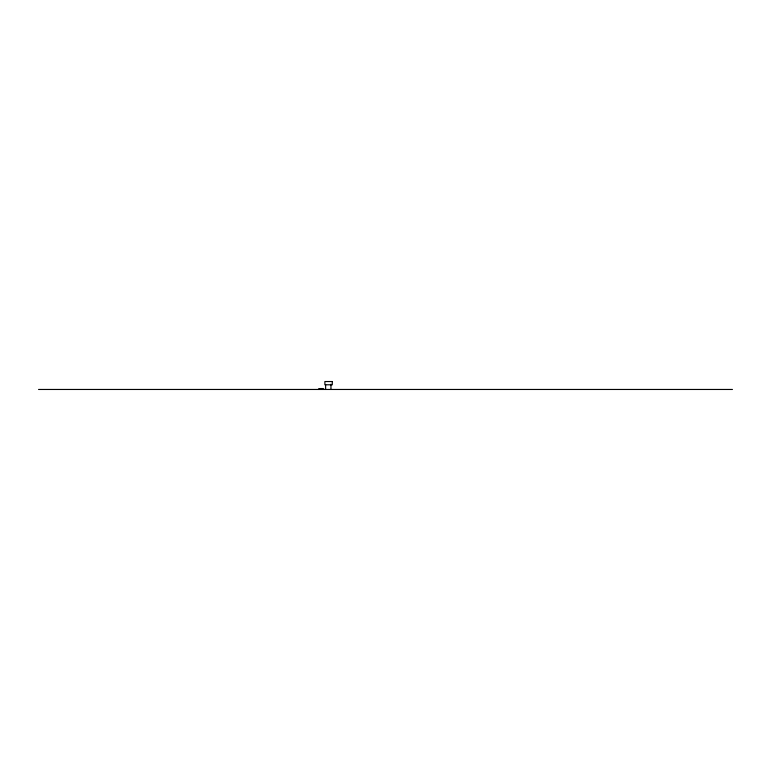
<?xml version="1.0" encoding="UTF-8"?>
<svg xmlns="http://www.w3.org/2000/svg" width="771" height="771" viewBox="0 0 771 771"><rect width="100%" height="100%" fill="white"/><g stroke="black" fill="none" stroke-linecap="round" stroke-linejoin="round"><path stroke-width="1.16" d="M320.177 388.95L322.5 388.555L320.177 388.555L320.177 389.432M321.459 389.133L318.124 389.432M38.55 389.461L732.45 389.461M330.961 384.189L330.961 389.451M325.622 384.787L325.622 389.451M323.656 389.432L323.656 388.854L319.021 388.854L319.021 389.432M322.644 388.854L322.644 389.432M322.413 388.854L322.413 389.432M322.23 388.854L322.23 389.432M321.709 388.555L321.709 389.432M321.459 388.854L321.459 389.432M321.343 388.555L321.208 389.432L321.17 388.95M320.591 388.854L320.591 389.432M319.233 388.854L319.155 389.432M332.291 381.539L324.88 381.539L324.89 384.787L332.291 384.787L332.291 381.539"/></g></svg>
